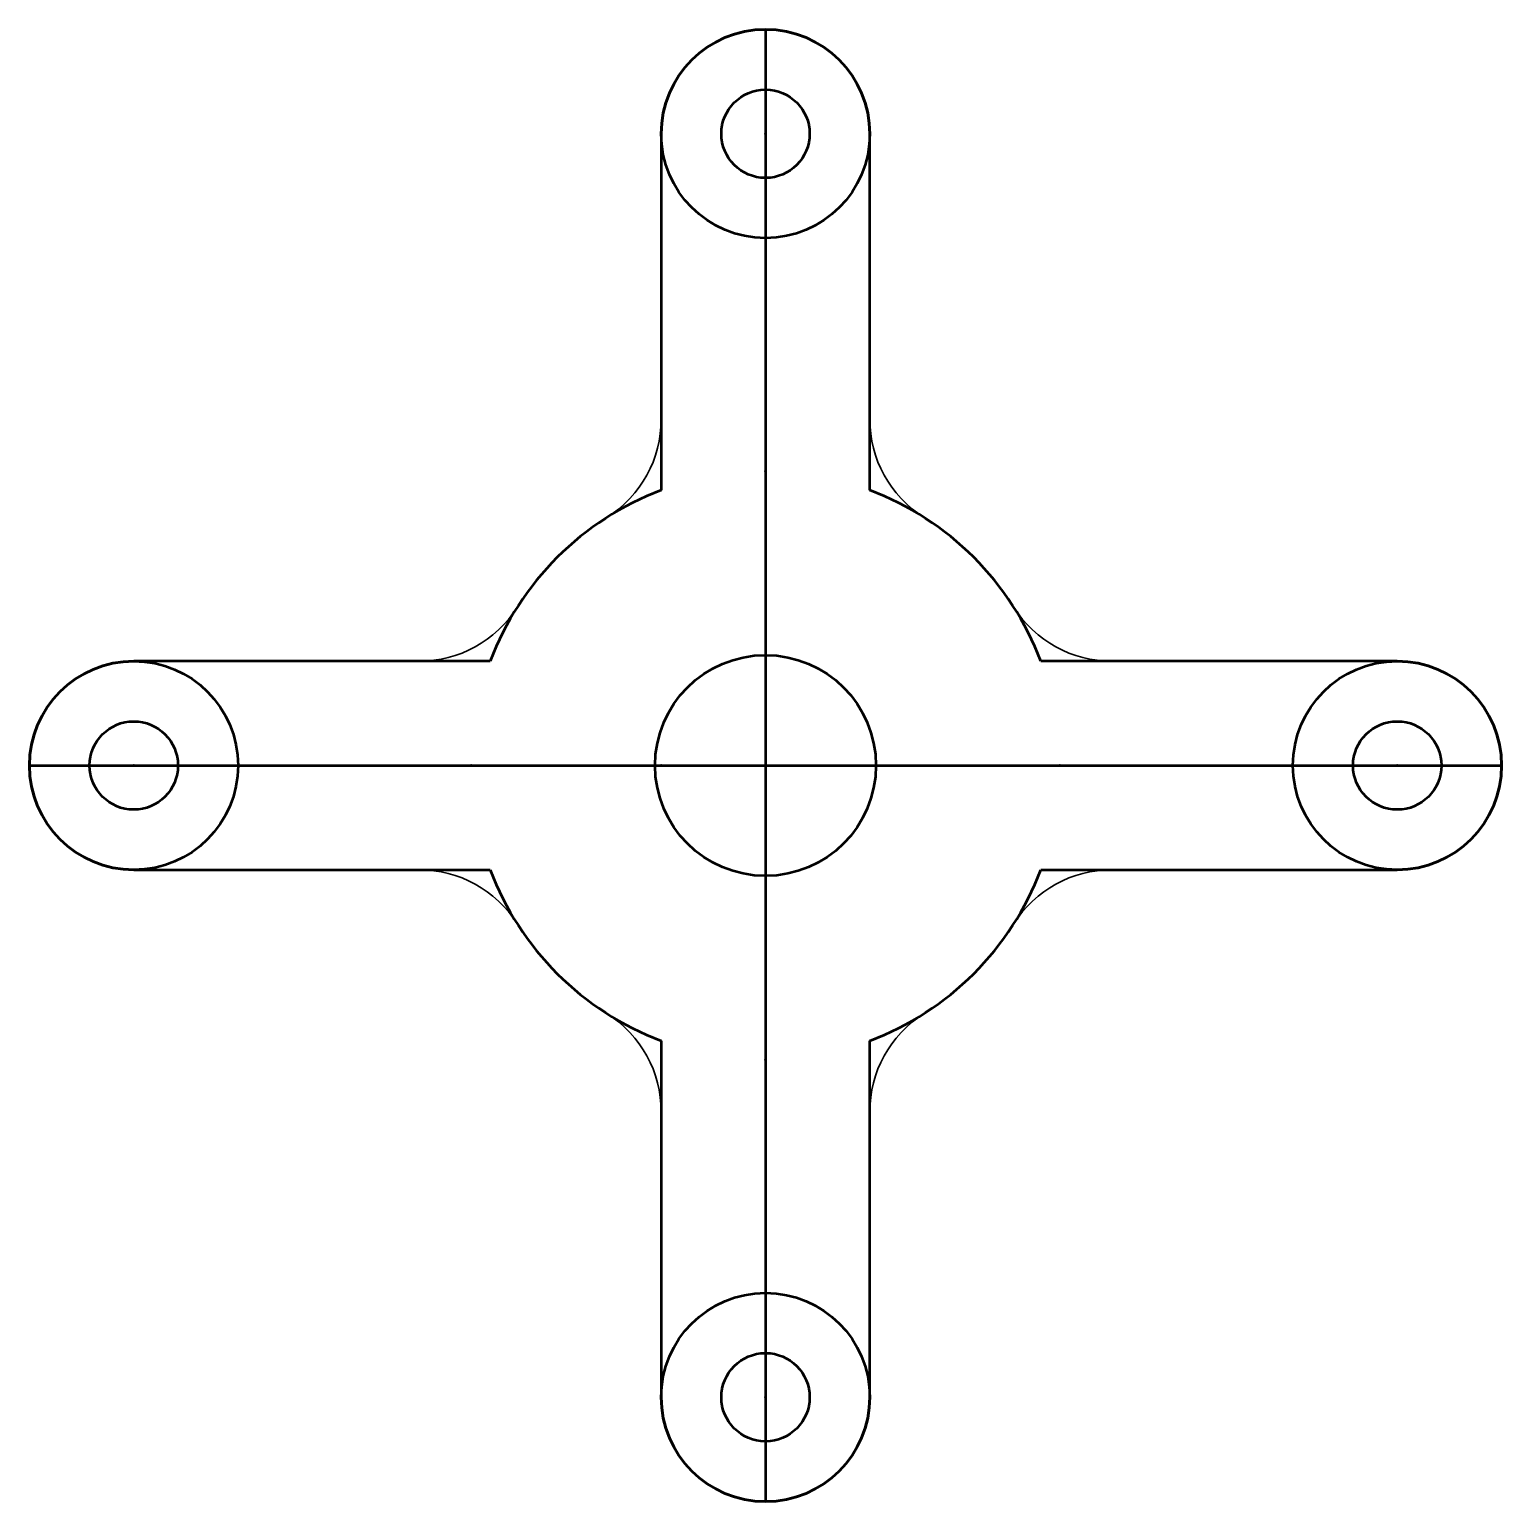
# Model space of a CAD drawing. Header units: millimetres. Extents: x -31.8 to 31.8, y -31.8 to 31.8.
import ezdxf
from ezdxf.lldxf.tags import DXFTag

# ---------------------------------------------------------------- set-up
doc = ezdxf.new("R2010")
doc.units = ezdxf.units.MM
doc.layers.add('1', color=7, linetype='Continuous', true_color=0xffffff)
doc.layers.add('61', color=7, linetype='Continuous', true_color=0xffffff)
tags = doc.linetypes.add('PHANTOM', pattern=[50.5, 18, -6.5, 6.5, -6.5, 6.5, -6.5]).pattern_tags.tags
tags[14:15] = [DXFTag(74, 4), DXFTag(75, 0), DXFTag(340, '0'), DXFTag(46, 0.0), DXFTag(50, 0.0), DXFTag(44, 0.0), DXFTag(45, 0.0)]
tags[12:13] = [DXFTag(74, 4), DXFTag(75, 0), DXFTag(340, '0'), DXFTag(46, 0.0), DXFTag(50, 0.0), DXFTag(44, 0.0), DXFTag(45, 0.0)]
tags[10:11] = [DXFTag(74, 4), DXFTag(75, 0), DXFTag(340, '0'), DXFTag(46, 0.0), DXFTag(50, 0.0), DXFTag(44, 0.0), DXFTag(45, 0.0)]
tags[8:9] = [DXFTag(74, 4), DXFTag(75, 0), DXFTag(340, '0'), DXFTag(46, 0.0), DXFTag(50, 0.0), DXFTag(44, 0.0), DXFTag(45, 0.0)]
tags[6:7] = [DXFTag(74, 4), DXFTag(75, 0), DXFTag(340, '0'), DXFTag(46, 0.0), DXFTag(50, 0.0), DXFTag(44, 0.0), DXFTag(45, 0.0)]
tags[4:5] = [DXFTag(74, 4), DXFTag(75, 0), DXFTag(340, '0'), DXFTag(46, 0.0), DXFTag(50, 0.0), DXFTag(44, 0.0), DXFTag(45, 0.0)]

msp = doc.modelspace()

# ---------------------------------------------------------------- linework, layer by layer
at = {"layer": '1', "color": 163, "linetype": 'PHANTOM', "lineweight": 50}
for p, q in [((0, 31.75), (0, -31.75)), ((-31.75, 0), (31.75, 0)), ((-4.5, 0), (4.5, 0))]:
    msp.add_line(p, q, dxfattribs=at)
at = {"layer": '1', "color": 163, "linetype": 'Continuous', "lineweight": 50}
for p, q in [((-4.5, 27.25), (-4.5, 11.876026)), ((4.5, 11.876026), (4.5, 27.25)), ((-11.876026, 4.5), (-27.25, 4.5)), ((27.25, 4.5), (11.876026, 4.5)), ((-27.25, -4.5), (-11.876026, -4.5)), ((11.876026, -4.5), (27.25, -4.5)), ((-4.5, -11.876026), (-4.5, -27.25)), ((4.5, -27.25), (4.5, -11.876026))]:
    msp.add_line(p, q, dxfattribs=at)
at = {"layer": '1', "color": 252, "linetype": 'Continuous', "lineweight": 35}
for p, q in [((-4.5, 27.25), (-4.5, 14.934524)), ((-4.5, 27.25), (-4.5, 14.934524)), ((4.5, 14.934524), (4.5, 27.25)), ((4.5, 14.934524), (4.5, 27.25)), ((-14.934524, 4.5), (-27.25, 4.5)), ((-14.934524, 4.5), (-27.25, 4.5)), ((27.25, 4.5), (14.934524, 4.5)), ((27.25, 4.5), (14.934524, 4.5)), ((-27.25, -4.5), (-14.934524, -4.5)), ((-27.25, -4.5), (-14.934524, -4.5)), ((14.934524, -4.5), (27.25, -4.5)), ((14.934524, -4.5), (27.25, -4.5)), ((-4.5, -14.934524), (-4.5, -27.25)), ((-4.5, -14.934524), (-4.5, -27.25)), ((4.5, -27.25), (4.5, -14.934524)), ((4.5, -27.25), (4.5, -14.934524))]:
    msp.add_line(p, q, dxfattribs=at)
at = {"layer": '1', "color": 163, "linetype": 'Continuous', "lineweight": 50}
for centre, radius in [((0, 27.25), 4.5), ((0, 27.25), 1.905), ((-27.25, 0), 4.5), ((0, 0), 4.7625), ((27.25, 0), 4.5), ((-27.25, 0), 1.905), ((27.25, 0), 1.905), ((0, -27.25), 4.5), ((0, -27.25), 1.905)]:
    msp.add_circle(centre, radius, dxfattribs=at)
at = {"layer": '1', "color": 252, "linetype": 'Continuous', "lineweight": 35}
for centre, radius in [((0, 27.25), 4.5), ((0, 27.25), 1.905), ((0, 27.25), 1.905), ((-27.25, 0), 4.5), ((0, 0), 4.7625), ((0, 0), 4.7625), ((27.25, 0), 4.5), ((-27.25, 0), 1.905), ((-27.25, 0), 1.905), ((27.25, 0), 1.905), ((27.25, 0), 1.905), ((0, -27.25), 4.5), ((0, -27.25), 1.905), ((0, -27.25), 1.905)]:
    msp.add_circle(centre, radius, dxfattribs=at)
at = {"layer": '1', "color": 163, "linetype": 'Continuous', "lineweight": 50}
for centre, radius, start, end in [((0, 27.25), 4.5, 0, 180), ((0, 0), 12.7, 110.752431, 159.247569), ((0, 0), 12.7, 20.752431, 69.247569), ((-27.25, 0), 4.5, 90, 180), ((27.25, 0), 4.5, 0, 90), ((-27.25, 0), 4.5, 180, 270), ((27.25, 0), 4.5, 270, 360), ((0, 0), 12.7, 200.752431, 249.247569), ((0, 0), 12.7, 290.752431, 339.247569), ((0, -27.25), 4.5, 180, 270), ((0, -27.25), 4.5, 270, 360)]:
    msp.add_arc(centre, radius, start, end, dxfattribs=at)
at = {"layer": '1', "color": 252, "linetype": 'Continuous', "lineweight": 35}
for centre, radius, start, end in [((0, 27.25), 4.5, 0, 180), ((0, 27.25), 4.5, 180, 0), ((-9.5, 14.934524), 5, 302.460848, 0), ((-9.5, 14.934524), 5, 302.460848, 0), ((9.5, 14.934524), 5, 180, 237.539152), ((9.5, 14.934524), 5, 180, 237.539152), ((0, 0), 12.7, 122.460848, 147.539152), ((0, 0), 12.7, 122.460848, 147.539152), ((0, 0), 12.7, 32.460848, 57.539152), ((0, 0), 12.7, 32.460848, 57.539152), ((-14.934524, 9.5), 5, 270, 327.539152), ((-14.934524, 9.5), 5, 270, 327.539152), ((14.934524, 9.5), 5, 212.460848, 270), ((14.934524, 9.5), 5, 212.460848, 270), ((-27.25, 0), 4.5, 90, 270), ((-27.25, 0), 4.5, 270, 90), ((27.25, 0), 4.5, 90, 270), ((27.25, 0), 4.5, 270, 90), ((-14.934524, -9.5), 5, 32.460848, 90), ((-14.934524, -9.5), 5, 32.460848, 90), ((14.934524, -9.5), 5, 90, 147.539152), ((14.934524, -9.5), 5, 90, 147.539152), ((0, 0), 12.7, 212.460848, 237.539152), ((0, 0), 12.7, 212.460848, 237.539152), ((0, 0), 12.7, 302.460848, 327.539152), ((0, 0), 12.7, 302.460848, 327.539152), ((-9.5, -14.934524), 5, 0, 57.539152), ((-9.5, -14.934524), 5, 0, 57.539152), ((9.5, -14.934524), 5, 122.460848, 180), ((9.5, -14.934524), 5, 122.460848, 180), ((0, -27.25), 4.5, 0, 180), ((0, -27.25), 4.5, 180, 0)]:
    msp.add_arc(centre, radius, start, end, dxfattribs=at)
at = {"layer": '1', "color": 163, "linetype": 'Continuous', "lineweight": 50}
for p in [(0, 27.25), (0, 12.7), (-27.25, 0), (-12.7, 0), (-4.5, 0), (0, 0), (0, 0), (12.7, 0), (27.25, 0), (31.75, 0), (0, -12.7), (0, -27.25)]:
    msp.add_point(p, dxfattribs=at)
at = {"layer": '61', "color": 23, "linetype": 'Continuous', "lineweight": 70}
msp.add_point((0, 0), dxfattribs=at)

doc.saveas('drawing.dxf')
